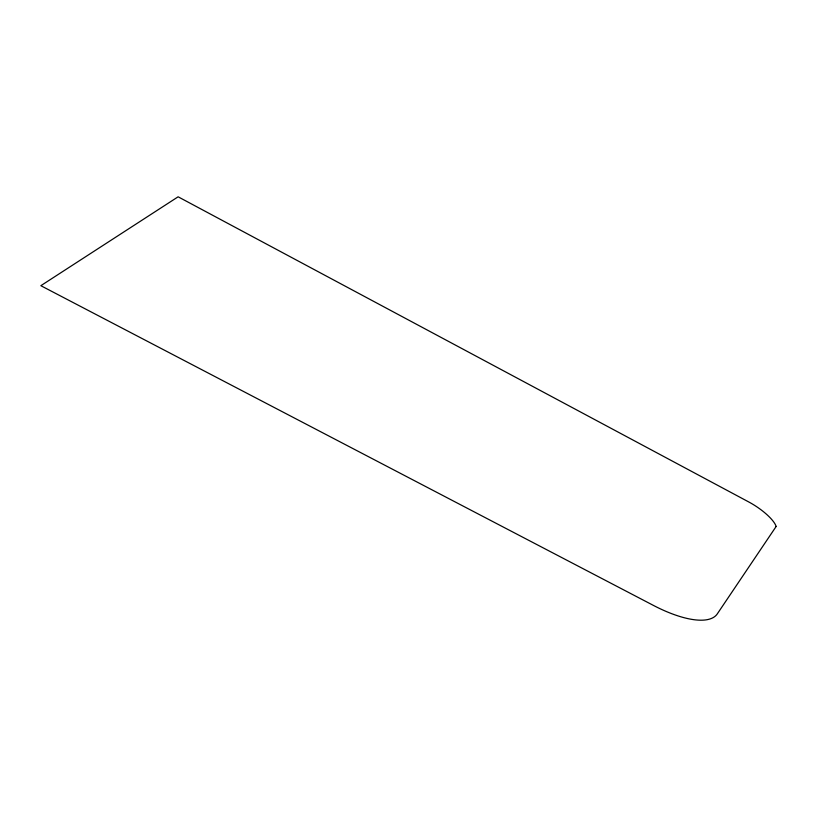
<?xml version="1.0" encoding="UTF-8"?>
<svg xmlns="http://www.w3.org/2000/svg" width="817" height="817" viewBox="0 0 817 817"><rect width="100%" height="100%" fill="white"/><g stroke="black" fill="none" stroke-linecap="round" stroke-linejoin="round"><path stroke-width="1.23" d="M776.15 526.465L717.316 613.843A81.914 30.066 34 0 1 653.263 605.326L40.85 285.695L178.126 196.805L748.821 501.995A28.799 8.456 33.8 0 1 776.15 526.465"/></g></svg>
